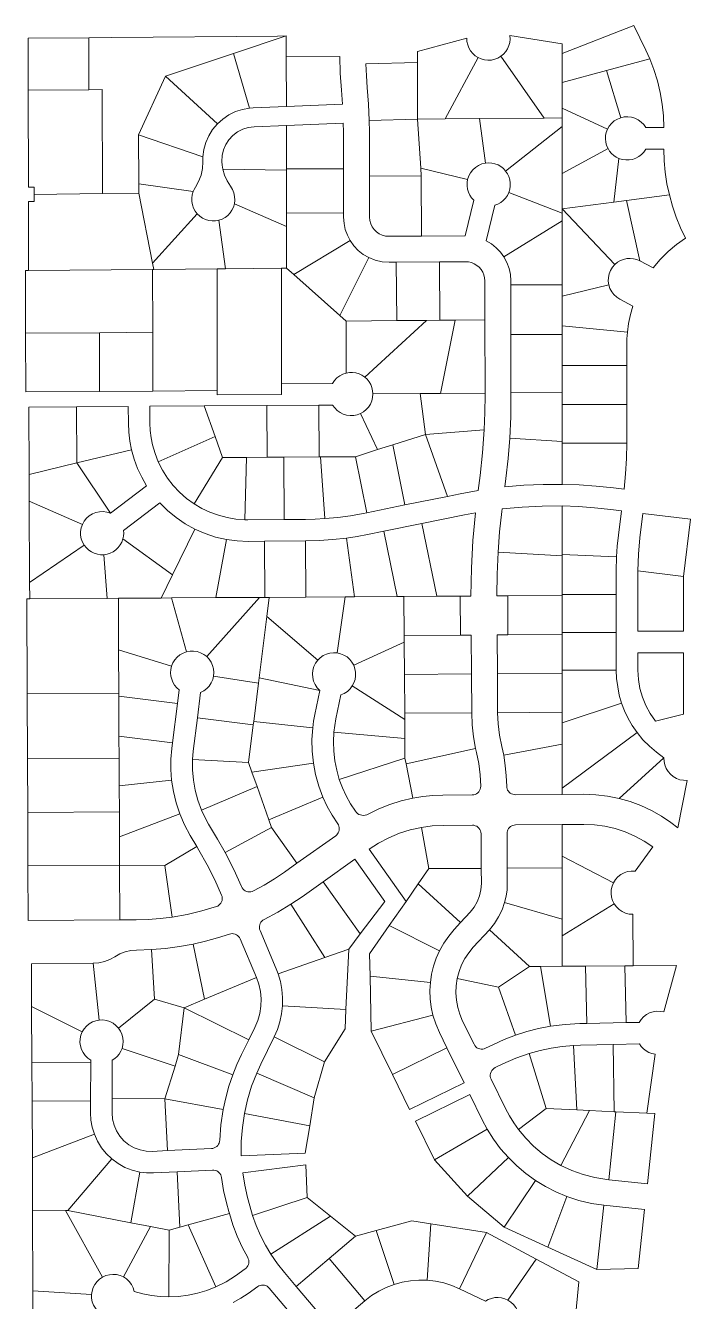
# Model space of a CAD drawing. Header units: feet. Extents: x 2741712 to 2750472, y 1004852 to 1013442.
# Drawn here: x 2748926 to 2750465, y 1010485 to 1013437 of the extents above; entities that cross this region are included whole.
import ezdxf

# ---------------------------------------------------------------- set-up
doc = ezdxf.new("R2010")
doc.units = ezdxf.units.FT
doc.header["$LTSCALE"] = 0.015
doc.header["$MEASUREMENT"] = 0
doc.layers.add('Carver County Parcels', color=7, linetype='Continuous')

msp = doc.modelspace()

# ---------------------------------------------------------------- linework, layer by layer
at = {"layer": 'Carver County Parcels', "lineweight": 5, "ltscale": 100}
for points in [[(2750361.4, 1013379.6), (2750333.4, 1013436.8), (2750167.6, 1013372), (2750167.6, 1013304.9), (2750270.1, 1013332.8), (2750370.3, 1013360.1), (2750361.4, 1013379.6)], [(2749072.8, 1013288.3), (2749072.6, 1013408.5), (2748932.6, 1013407.2), (2748932.8, 1013287.1), (2749072.8, 1013288.3)], [(2749529.6, 1013364.1), (2749529.5, 1013412.6), (2749407.9, 1013372.1), (2749444.9, 1013245.9), (2749453.3, 1013246.5), (2749529.8, 1013249.6), (2749529.6, 1013364.1)], [(2749661.9, 1013190.5), (2749661.6, 1013211), (2749529.8, 1013205.6), (2749530, 1013105.4), (2749662, 1013105.6), (2749661.9, 1013190.5)], [(2750453.3, 1012944.8), (2750441.7, 1012968.9), (2750431.5, 1012993.7), (2750422.9, 1013019), (2750415.7, 1013044.8), (2750316.8, 1013032), (2750347.7, 1012892.2), (2750378.1, 1012876.2), (2750394.6, 1012895.8), (2750412.7, 1012913.8), (2750432.3, 1012930.2), (2750453.3, 1012944.8)], [(2749884.1, 1012889.9), (2749784.1, 1012889.2), (2749785, 1012754), (2749854.1, 1012754.5), (2749885, 1012754.8), (2749884.1, 1012889.9)], [(2749518.9, 1012608), (2749518.4, 1012875.2), (2749389.3, 1012874.1), (2749369.4, 1012873.9), (2749369.9, 1012592), (2749369.9, 1012582), (2749518.9, 1012583), (2749518.9, 1012608)], [(2749989.4, 1012586.2), (2749989.1, 1012755.6), (2749920.1, 1012755.1), (2749886.3, 1012585.5), (2749989.4, 1012586.2)], [(2749044.1, 1012554.8), (2748934.1, 1012554.1), (2748934.8, 1012398.4), (2749045, 1012424.7), (2749044.1, 1012554.8)], [(2749604.9, 1012558.6), (2749484.9, 1012557.8), (2749485.7, 1012437.8), (2749524.1, 1012438.1), (2749605.7, 1012438.6), (2749604.9, 1012558.6)], [(2749978.1, 1012395.9), (2749983.7, 1012448.4), (2749987.3, 1012501), (2749851.5, 1012490.8), (2749902.2, 1012347.5), (2749931.6, 1012353.4), (2749973.8, 1012361.1), (2749978.1, 1012395.9)], [(2749206.5, 1012372.2), (2749195.3, 1012391.7), (2749185.8, 1012412.1), (2749177.9, 1012433.2), (2749171.8, 1012454.9), (2749045, 1012424.7), (2749123, 1012308.5), (2749206.5, 1012372.2)], [(2750280, 1012317.3), (2750242.7, 1012321.3), (2750205.3, 1012323.9), (2750167.8, 1012325.2), (2750167.8, 1012213.2), (2750293.5, 1012207.2), (2750295.2, 1012232.6), (2750297.9, 1012257.9), (2750304.8, 1012314.2), (2750280, 1012317.3)], [(2750464.6, 1012294.5), (2750354.5, 1012308.1), (2750347.5, 1012251.8), (2750344, 1012213.6), (2750342.8, 1012175.2), (2750448.2, 1012162.1), (2750464.6, 1012294.5)], [(2748936.2, 1012110.4), (2748929.2, 1012110.4), (2748930.2, 1011890.4), (2749142.2, 1011891.7), (2749141.7, 1011992.2), (2749141.2, 1012111.7), (2749115.3, 1012111.5), (2748936.2, 1012110.4)], [(2750448.8, 1011985.3), (2750343, 1011985.2), (2750343, 1011945.2), (2750344.2, 1011924.1), (2750347.7, 1011903.3), (2750353.5, 1011882.9), (2750361.5, 1011863.3), (2750371.6, 1011844.8), (2750383.7, 1011827.4), (2750448.7, 1011843.3), (2750448.8, 1011985.3)], [(2749278, 1011868.3), (2749142.2, 1011885.4), (2749142.7, 1011792.6), (2749266.6, 1011777), (2749278, 1011868.3)], [(2750456.7, 1011690.4), (2750448.2, 1011690.5), (2750439.9, 1011692), (2750432, 1011695), (2750424.6, 1011699.2), (2750418.1, 1011704.6), (2750412.6, 1011711), (2750408.2, 1011718.2), (2750405.2, 1011726.1), (2750403.5, 1011734.4), (2750403.2, 1011742.8), (2750299.6, 1011648.7), (2750325.1, 1011641.3), (2750350, 1011632), (2750374.1, 1011620.7), (2750397.2, 1011607.6), (2750419.2, 1011592.7), (2750435.3, 1011580.8), (2750456.7, 1011690.4)], [(2749859.1, 1011486.1), (2749842.2, 1011581.7), (2749816.4, 1011576), (2749791.2, 1011568), (2749766.7, 1011557.8), (2749743.3, 1011545.4), (2749721.1, 1011531.1), (2749806.7, 1011410.4), (2749834.9, 1011451.1), (2749859.1, 1011486.1)], [(2749757.9, 1011410.1), (2749688.5, 1011507.9), (2749615.1, 1011455.9), (2749700.8, 1011335), (2749757.9, 1011410.1)], [(2750168, 1011488), (2750040.6, 1011487.2), (2750040.9, 1011452.2), (2750040.2, 1011437.2), (2750038.2, 1011422.3), (2750034.7, 1011407.7), (2750168, 1011369.3), (2750168, 1011488)], [(2750312.7, 1011261.1), (2750221.7, 1011260.6), (2750224.9, 1011128.1), (2750315.9, 1011129.9), (2750312.7, 1011261.1)], [(2749442.8, 1011090.3), (2749293.1, 1011164.1), (2749280.6, 1011055.9), (2749405.9, 1011009.5), (2749415.4, 1011033.1), (2749426.1, 1011056.2), (2749442.8, 1011090.3)], [(2749883.7, 1011107.2), (2749875.2, 1011126.8), (2749868.8, 1011147.2), (2749726.2, 1011110.1), (2749775.4, 1011009.7), (2749901.3, 1011071.3), (2749883.7, 1011107.2)], [(2749077.2, 1011038), (2748941.2, 1011038.6), (2748941.6, 1010948.6), (2749076.8, 1010948), (2749077.2, 1011038)], [(2750364, 1010920.2), (2750292.3, 1010923.6), (2750275.8, 1010766.5), (2750365, 1010756.8), (2750382.4, 1010919.4), (2750364, 1010920.2)], [(2749379.8, 1010771.4), (2749379.1, 1010774.6), (2749377.9, 1010777.7), (2749376.2, 1010780.5), (2749374, 1010783), (2749371.5, 1010785.1), (2749368.7, 1010786.7), (2749365.6, 1010787.9), (2749362.4, 1010788.6), (2749359.1, 1010788.7), (2749277.2, 1010784.7), (2749283.4, 1010656.7), (2749303, 1010662.1), (2749398, 1010688.3), (2749396.7, 1010693.3), (2749391.6, 1010712.6), (2749384.8, 1010741.8), (2749379.8, 1010771.4)], [(2749631.9, 1010682.1), (2749577.9, 1010725.3), (2749451.5, 1010684), (2749460, 1010660.5), (2749470, 1010637.6), (2749481.4, 1010615.4), (2749494.2, 1010594), (2749631.9, 1010682.1)], [(2750358.5, 1010697.2), (2750264.4, 1010707.4), (2750248.1, 1010558.4), (2750343.9, 1010560.8), (2750358.5, 1010697.2)], [(2749992.8, 1010644.5), (2749864, 1010664.3), (2749855.4, 1010533.9), (2749874.7, 1010531.7), (2749893.7, 1010527.7), (2749912.2, 1010521.8), (2749930, 1010514.3), (2749992.8, 1010644.5)], [(2750206.1, 1010530), (2750107.3, 1010583), (2750042.3, 1010487.8), (2750049.2, 1010483.2), (2750055.3, 1010477.5), (2750060.4, 1010470.9), (2750064.3, 1010463.6), (2750066.9, 1010455.6), (2750068.1, 1010447.4), (2750198.2, 1010441.4), (2750206.1, 1010530)]]:
    msp.add_lwpolyline(points, close=True, dxfattribs=at)
for points in [[(2749529.5, 1013412.6), (2749509.5, 1013412.4), (2749125.8, 1013408.9), (2749072.6, 1013408.5)], [(2749973.5, 1013362.5), (2749966.9, 1013366.8), (2749961, 1013372), (2749956.1, 1013378.1), (2749952.1, 1013384.9), (2749949.3, 1013392.2), (2749947.6, 1013399.9), (2749947.2, 1013407.7), (2749832.8, 1013376.5), (2749832.9, 1013351.6), (2749833.1, 1013220.1), (2749897.3, 1013220.6)], [(2750167.6, 1013372), (2750167.5, 1013394.8), (2750167.5, 1013394.8), (2750046.7, 1013413.5), (2750047.2, 1013405.6), (2750046.4, 1013397.8), (2750044.5, 1013390.2), (2750041.3, 1013383), (2750037.1, 1013376.4), (2750031.9, 1013370.6), (2750025.8, 1013365.6), (2750126.4, 1013222.7), (2750167.6, 1013223.1), (2750167.6, 1013245.5)], [(2749407.9, 1013372.1), (2749250.6, 1013319.7), (2749370.2, 1013209), (2749382.8, 1013220.4), (2749396.8, 1013230), (2749412, 1013237.5), (2749428.2, 1013242.8), (2749444.9, 1013245.9), (2749444.9, 1013245.9)], [(2749529.8, 1013249.6), (2749659.8, 1013254.9), (2749657.3, 1013287.6), (2749654.6, 1013326.3), (2749653.5, 1013365), (2749653.5, 1013365), (2749529.6, 1013364.1)], [(2749832.9, 1013351.6), (2749713.8, 1013348), (2749715, 1013320.5), (2749717.1, 1013293.1), (2749719.9, 1013255), (2749721.5, 1013216.9)], [(2750025.8, 1013365.6), (2750019, 1013361.6), (2750011.7, 1013358.7), (2750004, 1013357), (2749996.1, 1013356.6), (2749988.3, 1013357.4), (2749980.7, 1013359.4), (2749973.5, 1013362.5), (2749897.3, 1013220.6), (2749976.2, 1013221.3)], [(2750270.1, 1013332.8), (2750303.2, 1013223.4), (2750311.4, 1013225.2), (2750319.8, 1013225.6), (2750328.1, 1013224.6), (2750336.2, 1013222.2), (2750343.7, 1013218.5), (2750350.5, 1013213.5), (2750356.4, 1013207.6), (2750361.2, 1013200.7), (2750402.9, 1013200.7), (2750402.9, 1013200.7), (2750401.9, 1013228), (2750399.2, 1013255.2), (2750394.6, 1013282.1), (2750388.2, 1013308.6), (2750380.1, 1013334.7), (2750370.3, 1013360.1)], [(2749250.6, 1013319.7), (2749187.6, 1013183.9), (2749336.6, 1013132.8), (2749338.9, 1013149.6), (2749343.5, 1013166), (2749350.4, 1013181.5), (2749359.3, 1013195.9), (2749370.2, 1013209), (2749370.2, 1013209)], [(2750167.6, 1013304.9), (2750167.6, 1013245.5), (2750272.6, 1013196.7), (2750276.7, 1013204), (2750282, 1013210.4), (2750288.3, 1013215.9), (2750295.5, 1013220.3), (2750303.2, 1013223.4), (2750303.2, 1013223.4)], [(2748932.8, 1013287.1), (2748933.2, 1013063.1), (2748946.2, 1013063.1), (2748946.2, 1013046.1), (2749104.9, 1013047.9), (2749104.9, 1013047.9)], [(2749072.8, 1013288.3), (2749103.4, 1013288.6), (2749104.9, 1013047.9), (2749188.8, 1013048.8), (2749188.6, 1013070.8), (2749187.6, 1013183.9)], [(2749529.8, 1013205.6), (2749455.1, 1013202.5), (2749441.7, 1013200.8), (2749428.9, 1013196.8), (2749416.9, 1013190.7), (2749406.1, 1013182.6), (2749396.9, 1013172.7), (2749389.5, 1013161.4), (2749384.2, 1013149), (2749381.1, 1013135.9), (2749380.3, 1013122.5), (2749381, 1013113.4), (2749382.5, 1013104.4), (2749530, 1013102.4)], [(2749833.1, 1013220.1), (2749721.5, 1013216.9), (2749721.9, 1013190.6), (2749722, 1013088.3), (2749842, 1013088.8), (2749840.8, 1013106.7), (2749840.8, 1013106.7)], [(2749833.1, 1013220.1), (2749840.8, 1013106.7), (2749949.1, 1013080.6), (2749951.7, 1013088.7), (2749955.7, 1013096.1), (2749960.9, 1013102.8), (2749967.1, 1013108.6), (2749974.2, 1013113.2), (2749982, 1013116.5), (2749990.3, 1013118.5), (2749990.3, 1013118.5)], [(2750126.4, 1013222.7), (2749976.2, 1013221.3), (2749990.3, 1013118.5), (2749997.7, 1013119), (2750005.2, 1013118.5), (2750012.4, 1013116.8), (2750019.4, 1013114.1), (2750025.9, 1013110.3), (2750031.7, 1013105.7), (2750036.8, 1013100.2), (2750167.6, 1013203.3), (2750167.6, 1013203.3)], [(2750167.6, 1013223.1), (2750167.6, 1013203.3), (2750167.6, 1013094.7)], [(2750273.8, 1013152.1), (2750270.7, 1013159.2), (2750268.7, 1013166.6), (2750267.9, 1013174.3), (2750268.3, 1013182), (2750269.9, 1013189.5), (2750272.6, 1013196.7), (2750272.6, 1013196.7)], [(2750299.2, 1013129.3), (2750292.9, 1013132.3), (2750287.2, 1013136.2), (2750282, 1013140.9), (2750277.5, 1013146.2), (2750273.8, 1013152.1), (2750167.6, 1013094.7), (2750167.6, 1013012.6), (2750287.3, 1013028.1)], [(2750415.7, 1013044.8), (2750410.2, 1013070.9), (2750406.2, 1013097.4), (2750403.7, 1013124), (2750402.9, 1013150.7), (2750402.9, 1013150.7), (2750361.2, 1013150.7), (2750356.7, 1013144.1), (2750351.2, 1013138.4), (2750344.9, 1013133.6), (2750337.9, 1013129.8), (2750330.4, 1013127.2), (2750322.6, 1013125.9), (2750314.7, 1013125.7), (2750306.8, 1013126.9), (2750299.2, 1013129.3), (2750287.3, 1013028.1), (2750316.8, 1013032)], [(2749188.6, 1013070.8), (2749314, 1013052.5), (2749316.4, 1013057.7), (2749319.3, 1013062.6), (2749326.9, 1013076.1), (2749332.4, 1013090.6), (2749335.6, 1013105.8), (2749336.3, 1013121.3), (2749336.6, 1013132.8), (2749336.6, 1013132.8)], [(2749382.5, 1013104.4), (2749386.5, 1013090.4), (2749392.6, 1013077.1), (2749400.6, 1013064.8), (2749405.1, 1013057.6), (2749408.4, 1013049.7), (2749410.2, 1013041.4), (2749410.7, 1013032.8), (2749409.6, 1013024.4), (2749530.2, 1012971.7), (2749530.2, 1013002.9)], [(2749530, 1013105.4), (2749530, 1013102.4), (2749530.2, 1013002.9), (2749662.2, 1013003.1), (2749662, 1013105.6), (2749662, 1013105.6)], [(2749722, 1013088.3), (2749722.2, 1012993.3), (2749722.9, 1012985.6), (2749725, 1012978.1), (2749728.3, 1012971.1), (2749732.8, 1012964.8), (2749738.4, 1012959.3), (2749744.8, 1012954.9), (2749751.8, 1012951.7), (2749759.3, 1012949.7), (2749767.1, 1012949.1), (2749842.1, 1012949.6)], [(2749842, 1013088.8), (2749842.1, 1012949.6), (2749943.6, 1012950.3), (2749963.3, 1013032.7), (2749958.3, 1013038.2), (2749954.2, 1013044.5), (2749951, 1013051.2), (2749948.8, 1013058.4), (2749947.8, 1013065.8), (2749947.9, 1013073.3), (2749949.1, 1013080.6), (2749949.1, 1013080.6)], [(2750036.8, 1013100.2), (2750041, 1013094), (2750044.2, 1013087.3), (2750046.4, 1013080.1), (2750047.6, 1013072.7), (2750047.6, 1013065.3), (2750046.4, 1013057.9), (2750044.2, 1013050.7), (2750167.6, 1013002.8), (2750167.6, 1013012.6)], [(2748946.2, 1013046.1), (2748946.2, 1013029.9), (2748933.2, 1013029.9), (2748933.5, 1012869.9), (2749220.5, 1012872.5)], [(2749188.8, 1013048.8), (2749220.4, 1012887.3)], [(2749323.6, 1013001.2), (2749318.8, 1013007.4), (2749315, 1013014.3), (2749312.4, 1013021.7), (2749311, 1013029.4), (2749310.8, 1013037.2), (2749311.8, 1013045), (2749314, 1013052.5), (2749314, 1013052.5)], [(2749409.6, 1013024.4), (2749407.4, 1013016.8), (2749404, 1013009.7), (2749399.6, 1013003.3), (2749394.2, 1012997.6), (2749388, 1012992.8), (2749381.1, 1012989), (2749373.7, 1012986.4), (2749389.3, 1012874.1)], [(2750044.2, 1013050.7), (2750041, 1013043.9), (2750036.7, 1013037.7), (2750031.5, 1013032.2), (2750025.6, 1013027.5), (2750019, 1013023.8), (2750012, 1013021.1), (2749992.3, 1012938.7), (2750004.2, 1012931.5), (2750015.1, 1012922.7), (2750024.8, 1012912.6), (2750033, 1012901.3)], [(2749373.7, 1012986.4), (2749366, 1012984.9), (2749358.2, 1012984.7), (2749350.4, 1012985.7), (2749342.8, 1012988), (2749335.8, 1012991.3), (2749329.3, 1012995.8), (2749323.6, 1013001.2), (2749220.4, 1012887.3), (2749223.3, 1012872.6)], [(2749677.4, 1012939.4), (2749670.9, 1012952), (2749666.1, 1012965.2), (2749663.2, 1012979), (2749662.2, 1012993.1), (2749662.2, 1013003.1), (2749662.2, 1013003.1)], [(2750167.6, 1013012.6), (2750289.9, 1012884.1), (2750295.9, 1012889.1), (2750302.7, 1012893), (2750309.9, 1012895.8), (2750317.5, 1012897.5), (2750325.3, 1012898), (2750333, 1012897.2), (2750340.6, 1012895.3), (2750347.7, 1012892.2), (2750347.7, 1012892.2)], [(2750167.6, 1013002.8), (2750167.6, 1012984.9), (2750167.7, 1012836.8), (2750167.7, 1012810.8), (2750275.8, 1012836.5), (2750274.5, 1012845.1), (2750274.8, 1012853.7), (2750276.5, 1012862.2), (2750279.7, 1012870.3), (2750284.2, 1012877.6), (2750289.9, 1012884.1), (2750289.9, 1012884.1)], [(2749530.2, 1012971.7), (2749530.4, 1012875.3), (2749546.8, 1012860.7)], [(2750167.6, 1012984.9), (2750033, 1012901.3), (2750039.8, 1012888.4), (2750044.9, 1012874.7), (2750047.9, 1012860.4), (2750048.9, 1012845.9), (2750049, 1012836.6)], [(2749720.4, 1012900), (2749707.6, 1012907.4), (2749696.1, 1012916.6), (2749685.9, 1012927.4), (2749677.4, 1012939.4), (2749546.8, 1012860.7), (2749653.7, 1012765.6)], [(2749784.1, 1012889.2), (2749767.5, 1012889.1), (2749767.5, 1012889.1), (2749751.3, 1012890.3), (2749735.5, 1012893.9), (2749720.4, 1012900), (2749653.7, 1012765.6), (2749667.8, 1012753.1), (2749785, 1012754)], [(2749989.1, 1012755.6), (2749989, 1012845.8), (2749988.4, 1012852.8), (2749986.7, 1012859.6), (2749984, 1012866.1), (2749980.3, 1012872.1), (2749975.8, 1012877.4), (2749970.4, 1012881.9), (2749964.4, 1012885.6), (2749957.9, 1012888.2), (2749951.1, 1012889.8), (2749944, 1012890.3), (2749944, 1012890.3), (2749884.1, 1012889.9)], [(2748933.5, 1012869.9), (2748926.5, 1012869.9), (2748926.7, 1012725), (2749097.4, 1012726.1), (2749220.7, 1012727), (2749220.7, 1012727)], [(2749369.4, 1012873.9), (2749223.3, 1012872.6), (2749220.5, 1012872.5), (2749220.7, 1012727)], [(2749518.4, 1012875.2), (2749530.4, 1012875.3)], [(2750167.7, 1012836.8), (2750049, 1012836.6), (2750049.2, 1012721.6), (2750167.7, 1012721.8), (2750167.7, 1012742.2)], [(2750167.7, 1012810.8), (2750167.7, 1012742.2), (2750318.7, 1012727.1), (2750321.6, 1012747.6), (2750325.8, 1012767.9), (2750331.5, 1012787.8), (2750301.1, 1012803.7), (2750301.1, 1012803.7), (2750293.9, 1012808.3), (2750287.6, 1012814.1), (2750282.4, 1012820.9), (2750278.4, 1012828.4), (2750275.8, 1012836.5)], [(2749667.8, 1012753.1), (2749667.9, 1012696.9), (2749668.1, 1012632.7), (2749675.5, 1012633.9), (2749683.1, 1012634), (2749690.6, 1012633), (2749697.9, 1012630.8), (2749704.7, 1012627.6), (2749711, 1012623.4), (2749711, 1012623.4)], [(2749854.1, 1012754.5), (2749711, 1012623.4), (2749716.5, 1012618.3), (2749721.1, 1012612.5), (2749724.9, 1012606.1), (2749727.7, 1012599.2), (2749729.4, 1012591.9), (2749730, 1012584.5), (2749839.4, 1012585.2)], [(2749920.1, 1012755.1), (2749885, 1012754.8)], [(2748926.7, 1012725), (2748927, 1012589), (2749097.9, 1012590.2)], [(2749097.4, 1012726.1), (2749097.9, 1012590.2), (2749220.9, 1012591), (2749220.7, 1012727), (2749220.7, 1012727)], [(2750049.2, 1012721.6), (2750049.4, 1012586.6), (2750167.7, 1012587.4), (2750167.7, 1012650.1)], [(2750167.7, 1012721.8), (2750167.7, 1012650.1), (2750317.3, 1012650.3), (2750317.3, 1012697.4), (2750317.6, 1012712.2), (2750318.7, 1012727.1), (2750318.7, 1012727.1)], [(2750167.7, 1012587.4), (2750167.8, 1012560.1), (2750317.4, 1012560.3), (2750317.3, 1012650.3), (2750317.3, 1012650.3)], [(2749518.9, 1012608), (2749636.5, 1012608.8), (2749641.1, 1012615.5), (2749646.7, 1012621.4), (2749653.2, 1012626.3), (2749660.4, 1012630.1), (2749668.1, 1012632.7)], [(2749220.9, 1012591), (2749369.9, 1012592), (2749369.9, 1012592)], [(2749730, 1012584.5), (2749729.4, 1012576.4), (2749727.5, 1012568.5), (2749724.4, 1012561.1), (2749720.1, 1012554.2), (2749714.7, 1012548.1), (2749708.4, 1012543), (2749701.4, 1012539), (2749741, 1012455.6)], [(2749886.3, 1012585.5), (2749839.4, 1012585.2), (2749851.5, 1012490.8)], [(2749987.3, 1012501), (2749988.9, 1012541.2), (2749989.4, 1012581.5), (2749989.4, 1012586.2)], [(2750049.4, 1012586.6), (2750049.4, 1012581.6), (2750048.7, 1012531.8), (2750046.4, 1012482.1), (2750167.8, 1012474.5), (2750167.8, 1012560.1)], [(2749171.8, 1012454.9), (2749167.8, 1012475.3), (2749165.3, 1012495.9), (2749164.4, 1012516.7), (2749164.1, 1012555.6), (2749164.1, 1012555.6), (2749044.1, 1012554.8)], [(2749339.9, 1012556.8), (2749214.1, 1012556), (2749214.4, 1012517), (2749215.1, 1012500), (2749217.2, 1012483.1), (2749220.5, 1012466.4), (2749226.1, 1012446.7), (2749233.6, 1012427.5), (2749365.1, 1012485.6)], [(2749484.9, 1012557.8), (2749339.9, 1012556.8), (2749365.1, 1012485.6), (2749382.3, 1012437.1), (2749437.5, 1012437.5), (2749485.7, 1012437.8)], [(2749701.4, 1012539), (2749693.7, 1012536), (2749685.7, 1012534.4), (2749677.4, 1012534.2), (2749669.3, 1012535.3), (2749661.4, 1012537.7), (2749654, 1012541.4), (2749647.4, 1012546.2), (2749641.6, 1012552.1), (2749636.9, 1012558.8), (2749636.9, 1012558.8), (2749604.9, 1012558.6)], [(2750167.8, 1012474.5), (2750167.8, 1012470.2), (2750317.5, 1012470.3), (2750317.4, 1012560.3), (2750317.4, 1012560.3)], [(2749776, 1012466.7), (2749741, 1012455.6), (2749689.7, 1012439.2), (2749715.9, 1012309.7), (2749804.1, 1012327.6), (2749804.1, 1012327.6)], [(2749851.5, 1012490.8), (2749776, 1012466.7), (2749804.1, 1012327.6), (2749902.2, 1012347.5), (2749902.2, 1012347.5)], [(2750046.4, 1012482.1), (2750042.7, 1012435.3), (2750037.7, 1012388.6), (2750035.3, 1012369.3), (2750079.4, 1012373.1), (2750123.6, 1012375), (2750167.8, 1012375.2), (2750167.8, 1012470.2)], [(2750167.8, 1012375.2), (2750207.4, 1012373.9), (2750246.8, 1012371.1), (2750286.2, 1012366.9), (2750286.2, 1012366.9), (2750311, 1012363.9), (2750314.6, 1012399.3), (2750316.8, 1012434.8), (2750317.5, 1012470.3), (2750317.5, 1012470.3)], [(2749382.3, 1012437.1), (2749316.4, 1012330), (2749334.3, 1012319.5), (2749353, 1012310.7), (2749372.5, 1012303.6), (2749392.6, 1012298.3), (2749413, 1012295), (2749433.7, 1012293.5)], [(2749437.5, 1012437.5), (2749433.7, 1012293.5), (2749440.9, 1012293.4), (2749524.9, 1012293.9), (2749524.1, 1012438.1)], [(2749524.9, 1012293.9), (2749573.9, 1012294.2), (2749596.3, 1012294.7), (2749618.6, 1012295.9), (2749608.6, 1012438.7), (2749605.7, 1012438.6), (2749605.7, 1012438.6)], [(2749689.7, 1012439.2), (2749608.6, 1012438.7)], [(2749233.6, 1012427.5), (2749243.3, 1012408.2), (2749254.8, 1012389.9), (2749267.9, 1012372.7), (2749282.7, 1012357), (2749298.9, 1012342.7), (2749316.4, 1012330)], [(2748934.8, 1012398.4), (2748935.1, 1012336.3), (2749058, 1012282.4), (2749062.1, 1012290), (2749067.5, 1012296.7), (2749073.9, 1012302.5), (2749081.2, 1012307), (2749089.2, 1012310.2), (2749097.7, 1012312), (2749106.3, 1012312.3), (2749114.8, 1012311.1), (2749123, 1012308.5), (2749123, 1012308.5)], [(2748935.1, 1012336.3), (2748936, 1012147.8)], [(2749318.2, 1012271.6), (2749295.9, 1012283.9), (2749274.7, 1012298.2), (2749255, 1012314.5), (2749236.8, 1012332.5), (2749153.4, 1012268.8), (2749153.8, 1012262.1), (2749153.3, 1012255.4), (2749151.9, 1012248.9), (2749266.5, 1012166.1)], [(2750167.8, 1012325.2), (2750121.5, 1012325), (2750075.2, 1012322.7), (2750029, 1012318.4), (2750028.3, 1012312.4), (2750023.2, 1012265.6), (2750019.6, 1012218.6), (2750167.8, 1012209.6)], [(2749618.6, 1012295.9), (2749648.5, 1012298.7), (2749678.2, 1012302.7), (2749707.7, 1012308), (2749715.9, 1012309.7)], [(2749931.9, 1012116.5), (2749956.9, 1012116.6), (2749956.9, 1012116.6), (2749957.8, 1012181), (2749961.3, 1012245.3), (2749967.5, 1012309.4), (2749941.5, 1012304.4), (2749843.5, 1012284.6), (2749877.7, 1012116.2)], [(2749062.5, 1012234.2), (2749058.4, 1012241.5), (2749055.5, 1012249.4), (2749054, 1012257.7), (2749053.9, 1012266.1), (2749055.3, 1012274.5), (2749058, 1012282.4), (2749058, 1012282.4)], [(2749391, 1012247.7), (2749366.1, 1012253.4), (2749341.7, 1012261.4), (2749318.2, 1012271.6), (2749266.5, 1012166.1), (2749240, 1012112.3), (2749264.2, 1012112.4), (2749366.9, 1012113.1)], [(2749755.2, 1012266.7), (2749717.6, 1012259), (2749693.5, 1012254.6), (2749669.2, 1012250.9), (2749687.6, 1012115), (2749785.9, 1012115.6), (2749785.9, 1012115.6)], [(2749843.5, 1012284.6), (2749755.2, 1012266.7), (2749785.9, 1012115.6), (2749801.9, 1012115.7), (2749877.7, 1012116.2), (2749877.7, 1012116.2)], [(2749107.6, 1012212.5), (2749100.1, 1012212.5), (2749092.7, 1012213.6), (2749085.6, 1012215.8), (2749078.8, 1012219.1), (2749072.7, 1012223.3), (2749067.2, 1012228.3), (2749062.5, 1012234.2), (2748936, 1012147.8), (2748936.2, 1012110.4)], [(2749151.9, 1012248.9), (2749149.3, 1012241.7), (2749145.6, 1012235), (2749141, 1012229), (2749135.5, 1012223.7), (2749129.2, 1012219.3), (2749122.4, 1012216), (2749115.1, 1012213.7), (2749107.6, 1012212.5), (2749115.3, 1012111.5)], [(2749479.2, 1012243.6), (2749441.2, 1012243.4), (2749441.2, 1012243.4), (2749416, 1012244.4), (2749391, 1012247.7), (2749366.9, 1012113.1), (2749467.9, 1012113.7), (2749480, 1012113.7)], [(2749574.2, 1012244.2), (2749479.2, 1012243.6), (2749480, 1012113.7), (2749490.3, 1012113.8), (2749575.1, 1012114.3)], [(2749669.2, 1012250.9), (2749637.7, 1012247.3), (2749606, 1012245.1), (2749574.2, 1012244.2), (2749575.1, 1012114.3), (2749665.5, 1012114.9), (2749687.6, 1012115), (2749687.6, 1012115)], [(2750019.6, 1012218.6), (2750017.4, 1012167.8), (2750016.9, 1012117), (2750041.9, 1012117.2), (2750167.9, 1012117.9)], [(2750167.8, 1012213.2), (2750167.8, 1012209.6), (2750167.9, 1012120.1), (2750292.9, 1012120.1), (2750292.8, 1012175.1), (2750293.5, 1012207.2), (2750293.5, 1012207.2)], [(2750342.8, 1012175.2), (2750342.9, 1012035.2), (2750448.8, 1012035.3), (2750448.2, 1012162.1), (2750448.2, 1012162.1)], [(2749141.2, 1012111.7), (2749240, 1012112.3)], [(2749141.7, 1011992.2), (2749264.4, 1011954.4), (2749267.5, 1011962.1), (2749271.9, 1011969.2), (2749277.3, 1011975.5), (2749283.8, 1011980.8), (2749291, 1011984.9), (2749298.8, 1011987.8), (2749264.2, 1012112.4)], [(2749298.8, 1011987.8), (2749307, 1011989.3), (2749315.3, 1011989.5), (2749323.5, 1011988.3), (2749331.5, 1011985.7), (2749338.9, 1011981.9), (2749345.5, 1011976.9), (2749467.9, 1012113.7)], [(2749490.3, 1012113.8), (2749484.7, 1012069.3), (2749602.3, 1011968.3), (2749608.3, 1011974.2), (2749615.1, 1011978.9), (2749622.6, 1011982.5), (2749630.6, 1011984.8), (2749638.9, 1011985.7), (2749647.2, 1011985.3), (2749665.5, 1012114.9)], [(2749801.9, 1012115.7), (2749802.4, 1012025.7), (2749932.4, 1012026.5), (2749931.9, 1012116.5), (2749877.7, 1012116.2), (2749877.7, 1012116.2)], [(2750041.9, 1012117.2), (2750042.4, 1012027.2), (2750167.9, 1012027.9), (2750167.9, 1012032.6)], [(2750167.9, 1012120.1), (2750167.9, 1012117.9), (2750167.9, 1012032.6), (2750293, 1012032.7), (2750292.9, 1012120.1), (2750292.9, 1012120.1)], [(2749345.5, 1011976.9), (2749351.2, 1011970.8), (2749355.9, 1011963.9), (2749359.3, 1011956.3), (2749361.4, 1011948.3), (2749362.2, 1011940), (2749361.5, 1011931.7), (2749465.3, 1011914.9), (2749466.9, 1011927.3), (2749484.7, 1012069.3)], [(2749802.4, 1012025.7), (2749802.5, 1012010.3), (2749803, 1011935.7), (2749958, 1011936.7), (2749957.4, 1012026.7), (2749932.4, 1012026.5), (2749932.4, 1012026.5)], [(2750042.4, 1012027.2), (2750017.4, 1012027), (2750018, 1011937), (2750167.9, 1011938), (2750167.9, 1011945.1)], [(2750167.9, 1012027.9), (2750167.9, 1011945.1), (2750293, 1011945.2), (2750293, 1012032.7), (2750293, 1012032.7)], [(2749647.2, 1011985.3), (2749655.3, 1011983.4), (2749663, 1011980.3), (2749670.1, 1011975.9), (2749676.3, 1011970.3), (2749681.6, 1011963.9), (2749685.7, 1011956.6), (2749802.5, 1012010.3)], [(2749607, 1011898.4), (2749601.1, 1011904.7), (2749596.3, 1011911.8), (2749592.9, 1011919.7), (2749590.8, 1011928.1), (2749590.3, 1011936.7), (2749591.2, 1011945.3), (2749593.5, 1011953.6), (2749597.3, 1011961.3), (2749602.3, 1011968.3), (2749602.3, 1011968.3)], [(2749278, 1011868.3), (2749282, 1011899.8), (2749276.3, 1011904.8), (2749271.4, 1011910.7), (2749267.5, 1011917.2), (2749264.6, 1011924.3), (2749262.8, 1011931.7), (2749262.2, 1011939.3), (2749262.7, 1011946.9), (2749264.4, 1011954.4), (2749264.4, 1011954.4)], [(2749361.5, 1011931.7), (2749359.5, 1011923.5), (2749356.1, 1011915.8), (2749351.5, 1011908.7), (2749345.7, 1011902.6), (2749339, 1011897.5), (2749331.6, 1011893.5), (2749324.3, 1011835.3), (2749453.3, 1011819.1)], [(2749685.7, 1011956.6), (2749688.5, 1011948.8), (2749690, 1011940.6), (2749690.1, 1011932.3), (2749688.9, 1011924), (2749686.2, 1011916.1), (2749682.3, 1011908.8), (2749803.6, 1011831.1), (2749803.5, 1011845.7)], [(2749803, 1011935.7), (2749803.5, 1011845.7), (2749958.5, 1011846.7), (2749958, 1011936.7), (2749958, 1011936.7)], [(2750018, 1011937), (2750018.5, 1011847), (2750167.9, 1011848), (2750167.9, 1011938), (2750167.9, 1011938)], [(2750305.4, 1011869.2), (2750300, 1011887.8), (2750296.2, 1011906.7), (2750293.8, 1011925.9), (2750293, 1011945.2), (2750293, 1011945.2)], [(2749465.3, 1011914.9), (2749454.3, 1011826.9), (2749590.8, 1011812.2), (2749592.8, 1011827.6), (2749595.6, 1011842.9), (2749607, 1011898.4), (2749607, 1011898.4), (2749466.9, 1011927.3)], [(2749682.3, 1011908.8), (2749677.2, 1011902), (2749670.9, 1011896.3), (2749663.8, 1011891.6), (2749656, 1011888.3), (2749644.5, 1011832.8), (2749641.8, 1011817.5), (2749640, 1011802), (2749803.9, 1011787.3)], [(2748930.2, 1011890.4), (2748930.9, 1011740.4), (2749142.9, 1011741.7), (2749142.7, 1011792.6)], [(2749142.2, 1011885.4), (2749142.2, 1011891.7), (2749142.2, 1011891.7)], [(2749803.6, 1011831.1), (2749803.9, 1011787.3), (2749804.1, 1011742.1), (2749806.7, 1011728.9), (2749967.7, 1011764.2), (2749962.7, 1011791.4), (2749959.6, 1011819), (2749958.5, 1011846.7), (2749958.5, 1011846.7)], [(2750018.5, 1011847), (2750019.7, 1011820.8), (2750022.9, 1011794.8), (2750028.1, 1011769.1), (2750032.5, 1011748.7), (2750167.9, 1011774.3)], [(2750341, 1011801.1), (2750330, 1011817), (2750320.4, 1011833.7), (2750312.2, 1011851.2), (2750305.4, 1011869.2), (2750167.9, 1011823.8), (2750167.9, 1011774.3), (2750168, 1011672.4)], [(2750167.9, 1011848), (2750167.9, 1011823.8)], [(2749324.3, 1011835.3), (2749314.6, 1011757.9), (2749312.9, 1011738.7), (2749442.4, 1011731.9), (2749453.3, 1011819.1), (2749453.3, 1011819.1)], [(2749454.3, 1011826.9), (2749453.3, 1011819.1)], [(2749442.4, 1011731.9), (2749450.3, 1011709.6), (2749592.3, 1011730.4), (2749589.5, 1011757.6), (2749589, 1011784.9), (2749590.8, 1011812.2), (2749590.8, 1011812.2)], [(2749640, 1011802), (2749638.9, 1011779.9), (2749639.6, 1011757.8), (2749642.1, 1011735.8), (2749646.3, 1011714), (2749652.3, 1011692.7), (2749804.1, 1011742.1)], [(2750403.2, 1011742.8), (2750385.7, 1011755.3), (2750369.5, 1011769.2), (2750354.5, 1011784.5), (2750341, 1011801.1), (2750168, 1011672.4), (2750168, 1011658), (2750217.8, 1011658.3), (2750245.3, 1011657.3), (2750272.6, 1011654.1), (2750299.6, 1011648.7)], [(2749264.3, 1011690.9), (2749262.7, 1011715.3), (2749262.9, 1011739.8), (2749265, 1011764.1), (2749266.6, 1011777), (2749266.6, 1011777)], [(2749806.7, 1011728.9), (2749822.5, 1011649.2), (2749845.5, 1011653), (2749868.7, 1011655.4), (2749892.1, 1011656.3), (2749959.6, 1011656.7), (2749963.1, 1011657), (2749966.5, 1011657.9), (2749969.6, 1011659.4), (2749972.4, 1011661.4), (2749974.9, 1011663.9), (2749976.9, 1011666.8), (2749978.3, 1011670), (2749979.2, 1011673.3), (2749979.5, 1011676.8), (2749978.3, 1011703), (2749975.1, 1011729.1), (2749969.9, 1011754.8), (2749969.9, 1011754.8), (2749967.7, 1011764.2)], [(2748930.9, 1011740.4), (2748931.5, 1011616.4), (2749143.5, 1011617.7), (2749143.2, 1011677.8), (2749142.9, 1011741.7), (2749142.9, 1011741.7)], [(2749312.9, 1011738.7), (2749312.7, 1011714.8), (2749314.7, 1011690.9), (2749318.8, 1011667.4), (2749325, 1011644.3), (2749333.3, 1011621.8), (2749462.1, 1011676.1)], [(2749450.3, 1011709.6), (2749462.1, 1011676.1), (2749489.3, 1011598.9), (2749614.3, 1011651.7), (2749614.3, 1011651.7), (2749604.8, 1011677.3), (2749597.4, 1011703.6), (2749592.3, 1011730.4)], [(2750032.5, 1011748.7), (2750036.3, 1011725), (2750038.6, 1011701.2), (2750039.5, 1011677.2), (2750039.8, 1011674), (2750040.5, 1011671), (2750041.7, 1011668.1), (2750043.4, 1011665.4), (2750045.4, 1011663.1), (2750047.8, 1011661), (2750050.5, 1011659.4), (2750053.4, 1011658.2), (2750056.5, 1011657.5), (2750059.6, 1011657.3), (2750168, 1011658)], [(2749283.2, 1011612.6), (2749274.7, 1011638.2), (2749268.4, 1011664.3), (2749264.3, 1011690.9), (2749143.2, 1011677.8)], [(2749652.3, 1011692.7), (2749659.5, 1011673.3), (2749668.1, 1011654.4), (2749678.1, 1011636.3), (2749689.4, 1011618.9), (2749691.8, 1011616.1), (2749694.6, 1011613.7), (2749697.7, 1011611.8), (2749701.1, 1011610.4), (2749704.7, 1011609.5), (2749708.4, 1011609.3), (2749712, 1011609.6), (2749715.6, 1011610.5), (2749719, 1011612), (2749743.7, 1011624.2), (2749769.3, 1011634.5), (2749795.6, 1011642.9), (2749822.5, 1011649.2)], [(2749495.4, 1011581.4), (2749554.2, 1011498.5), (2749643.9, 1011562.1), (2749646.3, 1011564.2), (2749648.4, 1011566.5), (2749650, 1011569.2), (2749651.3, 1011572.1), (2749652, 1011575.1), (2749652.3, 1011578.2), (2749652.1, 1011581.4), (2749651.4, 1011584.4), (2749650.2, 1011587.3), (2749648.6, 1011590), (2749648.6, 1011590), (2749635.7, 1011609.7), (2749624.2, 1011630.3), (2749614.3, 1011651.7)], [(2748931.5, 1011616.4), (2748932.1, 1011492.5), (2749144.1, 1011493.8), (2749143.7, 1011559.5), (2749143.5, 1011617.7), (2749143.5, 1011617.7)], [(2749144.1, 1011493.8), (2749144.1, 1011492.7), (2749248.5, 1011493.2), (2749322.5, 1011537.4), (2749307.1, 1011563.2), (2749307.1, 1011563.2), (2749294.1, 1011587.4), (2749283.2, 1011612.6), (2749143.7, 1011559.5)], [(2749333.3, 1011621.8), (2749341.1, 1011605), (2749350.1, 1011588.8), (2749370.6, 1011554.5), (2749388.4, 1011523.2), (2749495.4, 1011581.4), (2749489.3, 1011598.9), (2749489.3, 1011598.9)], [(2749859.1, 1011486.1), (2749980.7, 1011486.8), (2749980.2, 1011566.8), (2749979.8, 1011570.3), (2749978.9, 1011573.7), (2749977.4, 1011576.8), (2749975.4, 1011579.6), (2749972.9, 1011582.1), (2749970.1, 1011584.1), (2749966.9, 1011585.5), (2749963.5, 1011586.4), (2749960, 1011586.7), (2749960, 1011586.7), (2749892.5, 1011586.3), (2749867.3, 1011585.1), (2749842.2, 1011581.7)], [(2750168, 1011514.9), (2750168, 1011588), (2750168, 1011588), (2750060, 1011587.3), (2750056.9, 1011587), (2750053.9, 1011586.3), (2750051, 1011585.1), (2750048.3, 1011583.4), (2750045.9, 1011581.4), (2750043.9, 1011579), (2750042.3, 1011576.3), (2750041.1, 1011573.4), (2750040.4, 1011570.3), (2750040.2, 1011567.2), (2750040.6, 1011487.2)], [(2750286.3, 1011453.6), (2750290.9, 1011460.9), (2750296.7, 1011467.2), (2750303.5, 1011472.5), (2750311.1, 1011476.6), (2750319.2, 1011479.2), (2750327.7, 1011480.5), (2750336.3, 1011480.3), (2750377.7, 1011536.4), (2750357.4, 1011549.9), (2750336, 1011561.5), (2750313.6, 1011571.2), (2750290.4, 1011578.7), (2750266.7, 1011584.1), (2750242.5, 1011587.3), (2750218.2, 1011588.3), (2750218.2, 1011588.3), (2750168, 1011588)], [(2749265.9, 1011374.1), (2749300.4, 1011380.2), (2749334.5, 1011388.3), (2749368, 1011398.4), (2749371, 1011399.7), (2749373.8, 1011401.5), (2749376.3, 1011403.7), (2749378.3, 1011406.2), (2749379.9, 1011409.1), (2749381, 1011412.2), (2749381.6, 1011415.5), (2749381.7, 1011418.8), (2749381.2, 1011422), (2749380.1, 1011425.1), (2749364.2, 1011460.5), (2749346.7, 1011495.1), (2749327.6, 1011528.8), (2749327.6, 1011528.8), (2749322.5, 1011537.4)], [(2749388.4, 1011523.2), (2749408.3, 1011484.4), (2749426.2, 1011444.6), (2749427.7, 1011441.6), (2749429.7, 1011439), (2749432.1, 1011436.7), (2749434.8, 1011434.9), (2749437.8, 1011433.5), (2749441, 1011432.7), (2749444.3, 1011432.3), (2749447.6, 1011432.5), (2749450.8, 1011433.3), (2749453.8, 1011434.5), (2749478.4, 1011448), (2749502.4, 1011462.6), (2749525.6, 1011478.3), (2749554.2, 1011498.5), (2749554.2, 1011498.5)], [(2748932.1, 1011492.5), (2748932.7, 1011366.3), (2749144.7, 1011367.6), (2749144.1, 1011492.7)], [(2749144.7, 1011367.6), (2749182.6, 1011367.8), (2749210.4, 1011368.6), (2749238.3, 1011370.7), (2749265.9, 1011374.1), (2749248.5, 1011493.2), (2749248.5, 1011493.2)], [(2750288.1, 1011404.4), (2750284.3, 1011412.1), (2750281.8, 1011420.3), (2750280.8, 1011428.8), (2750281.2, 1011437.3), (2750283.1, 1011445.7), (2750286.3, 1011453.6), (2750286.3, 1011453.6), (2750168, 1011514.9), (2750168, 1011488)], [(2749834.9, 1011451.1), (2749932.9, 1011361.2), (2749955.3, 1011385.5), (2749964.3, 1011396.9), (2749971.5, 1011409.6), (2749976.7, 1011423.1), (2749979.9, 1011437.3), (2749980.9, 1011451.8), (2749980.7, 1011486.8), (2749980.7, 1011486.8)], [(2749615.1, 1011455.9), (2749566.1, 1011421.2), (2749540.3, 1011403.7), (2749619.1, 1011280.9), (2749674.4, 1011300.2), (2749700.8, 1011335), (2749700.8, 1011335)], [(2749540.3, 1011403.7), (2749509.9, 1011385.3), (2749478.5, 1011368.6), (2749475.6, 1011366.8), (2749473.1, 1011364.7), (2749471, 1011362.1), (2749469.3, 1011359.2), (2749468.2, 1011356), (2749467.6, 1011352.8), (2749467.5, 1011349.4), (2749468, 1011346.1), (2749469, 1011342.9), (2749506.5, 1011254), (2749510.7, 1011243)], [(2749806.7, 1011410.4), (2749767.8, 1011354.4), (2749884.4, 1011296.2), (2749894.1, 1011313.5), (2749905.3, 1011329.8), (2749918.1, 1011345), (2749932.9, 1011361.2), (2749932.9, 1011361.2)], [(2750034.7, 1011407.7), (2750028.7, 1011390.6), (2750020.7, 1011374.3), (2750010.9, 1011359), (2749999.4, 1011344.9), (2750091.9, 1011259.8), (2750117.8, 1011260), (2750168.1, 1011260.3)], [(2750312.7, 1011261.1), (2750332, 1011261.3), (2750331.2, 1011380.6), (2750331.2, 1011380.6), (2750322.7, 1011381.2), (2750314.4, 1011383.3), (2750306.6, 1011386.8), (2750299.4, 1011391.6), (2750293.2, 1011397.5), (2750288.1, 1011404.4), (2750168, 1011330.7), (2750168.1, 1011260.3), (2750221.7, 1011260.6)], [(2749767.8, 1011354.4), (2749722.3, 1011288.7), (2749723.4, 1011237.7), (2749863.1, 1011223.1), (2749865.9, 1011242), (2749870.5, 1011260.6), (2749876.6, 1011278.7), (2749884.4, 1011296.2), (2749884.4, 1011296.2)], [(2749999.4, 1011344.9), (2749962.2, 1011304.4), (2749951.8, 1011291.7), (2749942.7, 1011278), (2749935.2, 1011263.3), (2749929.3, 1011247.9), (2749925.1, 1011232), (2750020.2, 1011212.2)], [(2750168, 1011369.3), (2750168, 1011330.7)], [(2749340.8, 1011184.2), (2749314.4, 1011311.7), (2749282.5, 1011305.9), (2749250.4, 1011301.6), (2749218, 1011298.9), (2749224.7, 1011184.2), (2749293.1, 1011164.1)], [(2749460.4, 1011234.6), (2749422.9, 1011323.5), (2749422.9, 1011323.5), (2749421.4, 1011326.5), (2749419.4, 1011329.1), (2749416.9, 1011331.4), (2749414.2, 1011333.3), (2749411.1, 1011334.6), (2749407.9, 1011335.5), (2749404.5, 1011335.8), (2749401.2, 1011335.5), (2749398, 1011334.7), (2749370.5, 1011325.8), (2749342.6, 1011318.1), (2749314.4, 1011311.7)], [(2749218, 1011298.9), (2749183, 1011297.8), (2749169.8, 1011296.8), (2749156.9, 1011293.8), (2749144.6, 1011289), (2749133.1, 1011282.5), (2749121.6, 1011276), (2749109.3, 1011271.2), (2749096.4, 1011268.2), (2749083.2, 1011267.2), (2749097.1, 1011135.9), (2749105.4, 1011136.1), (2749113.7, 1011134.9), (2749121.6, 1011132.3), (2749129, 1011128.5), (2749135.6, 1011123.5), (2749141.4, 1011117.4)], [(2749619.1, 1011280.9), (2749510.7, 1011243), (2749516, 1011225), (2749519.5, 1011206.6), (2749521.2, 1011187.8), (2749521, 1011169.1), (2749667.7, 1011160.1), (2749667.7, 1011160.1), (2749674.4, 1011300.2)], [(2749083.2, 1011267.2), (2748940.1, 1011266.3), (2748940.6, 1011167.1), (2749057.6, 1011108.6), (2749062, 1011115.7), (2749067.4, 1011122), (2749073.9, 1011127.3), (2749081.1, 1011131.4), (2749088.9, 1011134.3), (2749097.1, 1011135.9)], [(2750091.9, 1011259.8), (2750020.2, 1011212.2), (2750059.7, 1011100.8), (2750086.3, 1011109.3), (2750113.3, 1011116.2), (2750140.7, 1011121.6), (2750117.8, 1011260), (2750117.8, 1011260)], [(2750315.9, 1011129.9), (2750345.6, 1011130.5), (2750350.2, 1011137.4), (2750355.9, 1011143.5), (2750362.6, 1011148.5), (2750370, 1011152.4), (2750377.9, 1011155), (2750386.2, 1011156.2), (2750394.6, 1011156), (2750402.8, 1011154.5), (2750432, 1011261.9), (2750332, 1011261.3), (2750332, 1011261.3)], [(2749442.8, 1011090.3), (2749457, 1011119), (2749457, 1011119), (2749463.6, 1011134.7), (2749468.2, 1011151.1), (2749470.8, 1011167.9), (2749471.3, 1011185), (2749469.7, 1011201.9), (2749466, 1011218.6), (2749460.4, 1011234.6), (2749340.8, 1011184.2), (2749293.1, 1011164.1)], [(2749723.4, 1011237.7), (2749726.2, 1011110.1)], [(2749868.8, 1011147.2), (2749864.8, 1011165.9), (2749862.5, 1011184.9), (2749862, 1011204), (2749863.1, 1011223.1), (2749863.1, 1011223.1)], [(2749925.1, 1011232), (2749922.6, 1011215.4), (2749921.9, 1011198.6), (2749923.1, 1011181.8), (2749926.2, 1011165.2), (2749931, 1011149.1), (2749937.5, 1011133.6), (2749963.9, 1011079.7), (2749965.7, 1011076.7), (2749968, 1011074.1), (2749970.7, 1011071.9), (2749973.8, 1011070.2), (2749977.1, 1011069.1), (2749980.5, 1011068.6), (2749984, 1011068.6), (2749987.4, 1011069.3), (2749990.7, 1011070.6), (2750008.6, 1011079.4), (2750033.9, 1011090.8), (2750059.7, 1011100.8)], [(2748940.6, 1011167.1), (2748941.2, 1011038.6)], [(2749224.7, 1011184.2), (2749141.4, 1011117.4), (2749146, 1011110.5), (2749149.5, 1011102.9), (2749151.6, 1011094.9), (2749152.3, 1011086.6), (2749151.7, 1011078.3), (2749149.7, 1011070.2), (2749272.3, 1011028.9)], [(2749521, 1011169.1), (2749518.9, 1011150.4), (2749515, 1011132), (2749509.3, 1011114.2), (2749501.8, 1011096.9), (2749618.4, 1011039.5), (2749665.6, 1011115.7), (2749667.7, 1011160.1), (2749667.7, 1011160.1)], [(2749077.2, 1011038), (2749077.2, 1011043), (2749070.3, 1011047.8), (2749064.4, 1011053.7), (2749059.5, 1011060.5), (2749055.8, 1011068), (2749053.4, 1011076), (2749052.4, 1011084.3), (2749052.8, 1011092.6), (2749054.5, 1011100.8), (2749057.6, 1011108.6), (2749057.6, 1011108.6)], [(2750140.7, 1011121.6), (2750174.7, 1011125.9), (2750208.9, 1011127.8), (2750224.9, 1011128.1)], [(2749501.8, 1011096.9), (2749470.9, 1011034.1), (2749461.2, 1011013.1), (2749594.4, 1010955.9), (2749618.4, 1011039.5), (2749618.4, 1011039.5)], [(2750193.8, 1011077.2), (2750167.9, 1011075), (2750142.1, 1011071.1), (2750116.7, 1011065.7), (2750091.6, 1011058.7), (2750130.5, 1010931.4), (2750201.6, 1010928), (2750201.6, 1010928)], [(2750285.9, 1011079.3), (2750209.9, 1011077.8), (2750193.8, 1011077.2), (2750201.6, 1010928), (2750231.1, 1010926.6), (2750288.2, 1010923.8), (2750288.2, 1010923.8)], [(2750364, 1010920.2), (2750382.8, 1011056.7), (2750382.8, 1011056.7), (2750375.5, 1011058.3), (2750368.5, 1011060.9), (2750362, 1011064.5), (2750356, 1011069), (2750350.9, 1011074.4), (2750346.5, 1011080.5), (2750285.9, 1011079.3), (2750288.2, 1010923.8), (2750292.3, 1010923.6)], [(2749149.7, 1011070.2), (2749146.9, 1011063.5), (2749143.2, 1011057.3), (2749138.6, 1011051.7), (2749133.2, 1011046.8), (2749127.2, 1011042.8), (2749126.8, 1010954.3), (2749249, 1010953.8)], [(2749280.6, 1011055.9), (2749272.3, 1011028.9), (2749249, 1010953.8), (2749383.6, 1010928.7), (2749389.5, 1010956), (2749397, 1010983), (2749405.9, 1011009.5), (2749405.9, 1011009.5)], [(2749775.4, 1011009.7), (2749815, 1010928.9), (2749940.8, 1010990.5), (2749940.8, 1010990.5), (2749901.3, 1011071.3)], [(2750091.6, 1011058.7), (2750060.7, 1011047.8), (2750030.6, 1011034.5), (2750012.7, 1011025.7), (2750009.7, 1011023.9), (2750007.1, 1011021.6), (2750004.9, 1011018.9), (2750003.2, 1011015.8), (2750002.1, 1011012.5), (2750001.5, 1011009.1), (2750001.6, 1011005.6), (2750002.3, 1011002.2), (2750003.5, 1010998.9), (2750036.5, 1010931.6), (2750045.6, 1010914.5), (2750055.7, 1010898.1), (2750066.9, 1010882.4)], [(2749461.2, 1011013.1), (2749449.4, 1010982.6), (2749439.9, 1010951.4), (2749432.8, 1010919.6), (2749583.9, 1010891.4), (2749594.4, 1010955.9), (2749594.4, 1010955.9)], [(2749994.4, 1010883.2), (2749982.6, 1010905.2), (2749982.6, 1010905.2), (2749954, 1010963.5), (2749828.3, 1010902), (2749872.2, 1010812.4)], [(2748941.6, 1010948.6), (2748942.3, 1010817.1)], [(2749085.7, 1010871.5), (2749080.7, 1010887.7), (2749077.7, 1010904.4), (2749076.7, 1010921.3), (2749076.8, 1010948), (2749076.8, 1010948)], [(2749126.8, 1010954.3), (2749126.7, 1010921.1), (2749127.8, 1010906.7), (2749131.2, 1010892.7), (2749136.8, 1010879.5), (2749144.5, 1010867.3), (2749154.1, 1010856.5), (2749165.3, 1010847.5), (2749177.8, 1010840.3), (2749191.3, 1010835.3), (2749205.4, 1010832.5), (2749219.8, 1010832), (2749254.8, 1010833.7), (2749249, 1010953.8), (2749249, 1010953.8)], [(2749254.8, 1010833.7), (2749356.6, 1010838.6), (2749359.9, 1010839), (2749363.1, 1010840), (2749366, 1010841.5), (2749368.7, 1010843.4), (2749371, 1010845.7), (2749372.9, 1010848.4), (2749374.3, 1010851.4), (2749375.3, 1010854.5), (2749375.7, 1010857.8), (2749378.4, 1010893.4), (2749383.6, 1010928.7), (2749383.6, 1010928.7)], [(2750130.5, 1010931.4), (2750066.9, 1010882.4), (2750083.4, 1010862.5), (2750101.7, 1010844.1), (2750121.4, 1010827.4), (2750142.6, 1010812.5), (2750165, 1010799.4), (2750231.1, 1010926.6)], [(2749432.8, 1010919.6), (2749428, 1010887.3), (2749425.6, 1010854.7), (2749425.6, 1010822.1), (2749573.5, 1010827.5), (2749583.9, 1010891.4), (2749583.9, 1010891.4)], [(2749125.9, 1010814.7), (2749113.2, 1010826.9), (2749102.2, 1010840.6), (2749093, 1010855.5), (2749085.7, 1010871.5), (2748942.3, 1010817.1), (2748942.8, 1010694.5), (2749019.3, 1010694.9), (2749024.5, 1010694.9)], [(2750043.3, 1010817.6), (2750025.3, 1010838.2), (2750009, 1010860.1), (2749994.4, 1010883.2), (2749872.2, 1010812.4), (2749948.6, 1010728.5)], [(2749190.9, 1010784.1), (2749173.3, 1010788.5), (2749156.4, 1010795.1), (2749140.5, 1010803.9), (2749125.9, 1010814.7), (2749024.5, 1010694.9), (2749169.7, 1010666.9)], [(2750105.8, 1010764.8), (2750083.6, 1010780.8), (2750062.7, 1010798.4), (2750043.3, 1010817.6), (2749948.6, 1010728.5), (2750033.9, 1010656.5)], [(2749277.2, 1010784.7), (2749222.3, 1010782), (2749222.3, 1010782), (2749206.5, 1010782.2), (2749190.9, 1010784.1), (2749169.7, 1010666.9), (2749215.4, 1010658.1), (2749258.5, 1010649.8), (2749283.4, 1010656.7)], [(2749577.9, 1010725.3), (2749574.6, 1010800.9), (2749428.8, 1010782.3), (2749433.4, 1010753.6), (2749439.9, 1010725.4), (2749445, 1010706), (2749451.5, 1010684)], [(2750165, 1010799.4), (2750190.2, 1010787.6), (2750216.4, 1010778.3), (2750243.4, 1010771.4), (2750270.9, 1010767.1), (2750275.8, 1010766.5)], [(2750178.7, 1010727.7), (2750153.5, 1010738.2), (2750129.1, 1010750.6), (2750105.8, 1010764.8), (2750033.9, 1010656.5), (2750135, 1010610.2)], [(2750264.4, 1010707.4), (2750235.3, 1010711.8), (2750206.7, 1010718.6), (2750178.7, 1010727.7), (2750135, 1010610.2), (2750248.1, 1010558.4)], [(2748942.8, 1010694.5), (2748943.7, 1010509.1), (2749079.3, 1010500.6), (2749080.5, 1010508.9), (2749083, 1010516.8), (2749086.9, 1010524.2), (2749091.9, 1010530.8), (2749097.9, 1010536.5), (2749104.8, 1010541.2), (2749019.3, 1010694.9), (2749019.3, 1010694.9)], [(2749303, 1010662.1), (2749366.8, 1010518.4), (2749390.3, 1010530.2), (2749412.4, 1010544.3), (2749434.6, 1010560), (2749437.1, 1010562.1), (2749439.3, 1010564.6), (2749441, 1010567.4), (2749442.2, 1010570.4), (2749442.9, 1010573.6), (2749443.1, 1010576.9), (2749442.7, 1010580.1), (2749441.8, 1010583.3), (2749440.4, 1010586.2), (2749440.4, 1010586.2), (2749427.5, 1010610.7), (2749416, 1010635.9), (2749406.2, 1010661.8), (2749398, 1010688.3)], [(2749689.8, 1010635.6), (2749631.9, 1010682.1)], [(2749864, 1010664.3), (2749819.8, 1010671.1), (2749737.8, 1010648.7), (2749779, 1010524.1), (2749797.6, 1010529.3), (2749816.7, 1010532.7), (2749836.1, 1010534.2), (2749855.4, 1010533.9)], [(2749104.8, 1010541.2), (2749112.4, 1010544.6), (2749120.5, 1010546.7), (2749128.8, 1010547.5), (2749137.1, 1010546.9), (2749145.2, 1010544.9), (2749152.8, 1010541.6), (2749215.4, 1010658.1)], [(2749258.5, 1010649.8), (2749257.9, 1010495.5), (2749280.3, 1010496.4), (2749302.5, 1010499.1), (2749324.5, 1010503.7), (2749345.9, 1010510.1), (2749366.8, 1010518.4), (2749366.8, 1010518.4)], [(2749737.8, 1010648.7), (2749689.8, 1010635.6), (2749629, 1010584.1), (2749711.7, 1010486.4), (2749727.1, 1010498.2), (2749743.5, 1010508.5), (2749760.9, 1010517.2), (2749779, 1010524.1), (2749779, 1010524.1)], [(2750107.3, 1010583), (2749992.8, 1010644.5)], [(2749494.2, 1010594), (2749509.1, 1010572.2), (2749525.5, 1010551.5), (2749552.7, 1010519.5), (2749629, 1010584.1)], [(2749152.8, 1010541.6), (2749160, 1010536.8), (2749166.3, 1010530.9), (2749171.5, 1010524.1), (2749175.5, 1010516.4), (2749178, 1010508.1), (2749197.6, 1010502.7), (2749217.5, 1010498.8), (2749237.6, 1010496.4), (2749257.9, 1010495.5)], [(2749558.1, 1010435.7), (2749490.2, 1010515.9), (2749490.2, 1010515.9), (2749487.8, 1010518.2), (2749485.2, 1010520.1), (2749482.2, 1010521.5), (2749479.1, 1010522.4), (2749475.8, 1010522.8), (2749472.6, 1010522.7), (2749469.4, 1010522), (2749466.3, 1010520.8), (2749463.5, 1010519.2), (2749441.3, 1010503.5), (2749424.4, 1010492.3), (2749406.9, 1010482.3)], [(2749552.7, 1010519.5), (2749622.5, 1010437.1), (2749624.9, 1010434.6), (2749627.8, 1010432.6), (2749631, 1010431.2), (2749634.3, 1010430.3), (2749637.8, 1010430), (2749641.3, 1010430.3), (2749644.7, 1010431.2), (2749647.8, 1010432.7), (2749650.7, 1010434.7), (2749711.7, 1010486.4), (2749711.7, 1010486.4)], [(2749930, 1010514.3), (2749990.1, 1010485.3), (2749996.9, 1010489.2), (2750004.3, 1010492), (2750011.9, 1010493.6), (2750019.8, 1010494), (2750027.6, 1010493.1), (2750035.1, 1010491.1), (2750042.3, 1010487.8)], [(2748943.7, 1010509.1), (2748944.6, 1010309.5), (2748991.3, 1010309.3), (2749099.6, 1010457.2), (2749093.3, 1010462.6), (2749088, 1010469.1), (2749083.9, 1010476.3), (2749081, 1010484.1), (2749079.4, 1010492.3), (2749079.3, 1010500.6), (2749079.3, 1010500.6)]]:
    msp.add_lwpolyline(points, dxfattribs=at)

doc.saveas('drawing.dxf')
